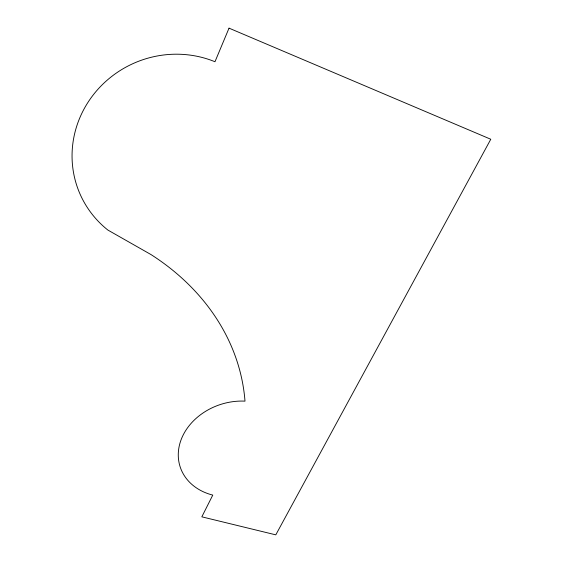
<?xml version="1.0" encoding="UTF-8"?>
<svg xmlns="http://www.w3.org/2000/svg" width="563" height="563" viewBox="0 0 563 563"><rect width="100%" height="100%" fill="white"/><g stroke="black" fill="none" stroke-linecap="round" stroke-linejoin="round"><path stroke-width="0.84" d="M229.028 28.15L214.975 61.74A101.931 97.871 -25.2 0 0 87.708 102.769A101.931 97.871 -25.2 0 0 107.871 230.056L151.046 254.603A247.84 204.038 -1.6 0 1 244.996 401.145A57.546 46.778 -18.2 0 0 180.646 441.005A57.546 46.778 -18.2 0 0 212.772 495.095L201.828 516.834L275.793 534.85L490.781 139.251L229.028 28.15"/></g></svg>
